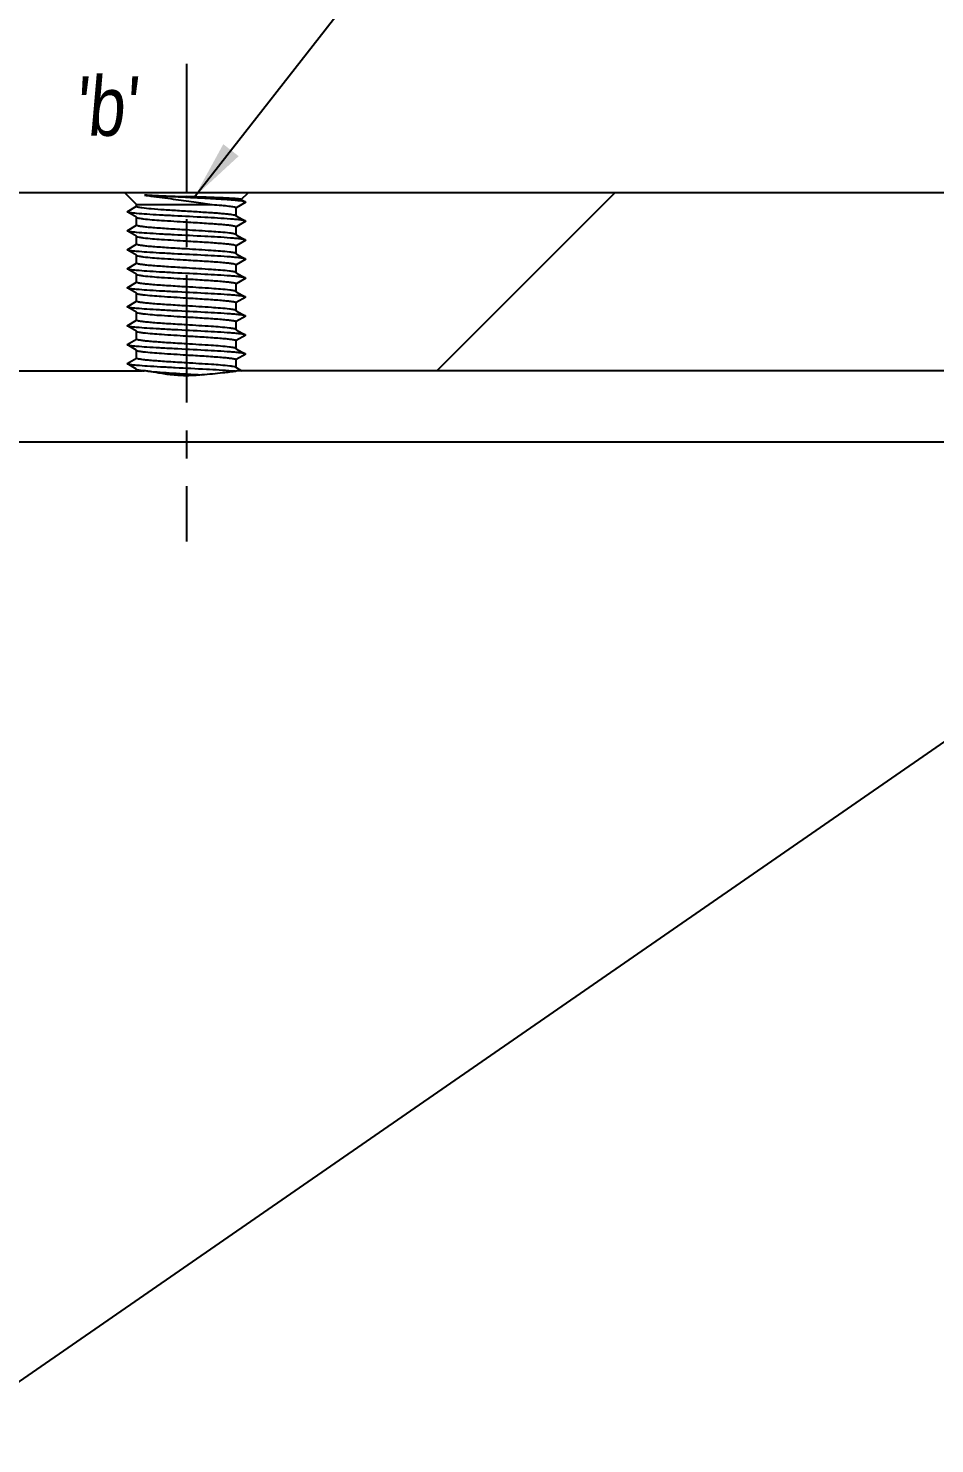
# Model space of a CAD drawing. Extents: x -425 to 6552, y -3049 to 3105.
# Drawn here: x -69.9 to -31.7, y -2907.7 to -2848 of the extents above; entities that cross this region are included whole.
import ezdxf
from ezdxf.enums import TextEntityAlignment as Align

# ---------------------------------------------------------------- set-up
doc = ezdxf.new("R2010")
doc.units = 0
doc.linetypes.add('CENTER', pattern=[17.8, 10.75, -2.35, 2.35, -2.35])
doc.layers.get('0').update_dxf_attribs({"linetype": 'CONTINUOUS'})
for name, color, linetype in [('3', 112, 'CENTER'), ('CV', 6, 'CONTINUOUS'), ('DIM', 1, 'CONTINUOUS')]:
    doc.layers.add(name, color=color, linetype=linetype)
doc.styles.add('OMI-1', font='arial.ttf', dxfattribs={"oblique": 1})
doc.dimstyles.new('1', dxfattribs={"dimtxt": 4, "dimasz": 2.5, "dimexe": 0.8, "dimexo": 0.3, "dimgap": 0.5, "dimtad": 1, "dimtoh": 1, "dimdec": 1, "dimzin": 0, "dimtxsty": 'OMI-1', "dimcen": 0, "dimclrd": 256, "dimclre": 256, "dimclrt": 256, "dimazin": 3, "dimtfac": 0.8, "dimtdec": 1, "dimtix": 1, "dimtmove": 0, "dimatfit": 3, "dimtolj": 1, "dimtzin": 0})

msp = doc.modelspace()

# ---------------------------------------------------------------- hatches: boundary and pattern name
at = {"linetype": 'CONTINUOUS'}
h = msp.add_hatch(dxfattribs=at)
h.set_pattern_fill('ANSI31', color=2, scale=0.4, style=0, pattern_type=2)
h.set_pattern_definition([(45, (-194.883, -2977.63), (-13.5115, 13.5115), [])])
edge = h.paths.add_edge_path()
edge.add_line((-185.238, -2960.372), (-185.238, -2957.056))
edge.add_line((-185.238, -2957.057), (-147.587, -2957.057))
edge.add_line((-147.587, -2957.056), (-147.587, -2956.598))
edge.add_line((-147.587, -2952.62), (-147.587, -2956.598))
edge.add_line((-147.587, -2952.62), (-147.587, -2952.162))
edge.add_line((-147.587, -2952.162), (-185.238, -2952.162))
edge.add_line((-185.238, -2952.162), (-185.238, -2948.756))
edge.add_line((-185.238, -2948.757), (-147.587, -2948.757))
edge.add_line((-147.587, -2948.756), (-147.587, -2948.298))
edge.add_line((-147.587, -2944.32), (-147.587, -2948.298))
edge.add_line((-147.587, -2944.32), (-147.587, -2943.862))
edge.add_line((-147.587, -2943.862), (-185.238, -2943.862))
edge.add_line((-185.238, -2943.862), (-185.238, -2940.456))
edge.add_line((-185.238, -2940.457), (-147.587, -2940.457))
edge.add_line((-147.587, -2940.456), (-147.587, -2939.998))
edge.add_line((-147.587, -2936.02), (-147.587, -2939.998))
edge.add_line((-147.587, -2936.02), (-147.587, -2935.562))
edge.add_line((-147.587, -2935.562), (-185.238, -2935.562))
edge.add_line((-185.238, -2935.562), (-185.238, -2932.156))
edge.add_line((-185.238, -2932.157), (-147.587, -2932.157))
edge.add_line((-147.587, -2932.156), (-147.587, -2931.698))
edge.add_line((-147.587, -2927.72), (-147.587, -2931.698))
edge.add_line((-147.587, -2927.72), (-147.587, -2927.262))
edge.add_line((-147.587, -2927.262), (-185.238, -2927.262))
edge.add_line((-185.238, -2927.262), (-185.238, -2923.856))
edge.add_line((-185.238, -2923.857), (-147.587, -2923.857))
edge.add_line((-147.587, -2923.856), (-147.587, -2923.398))
edge.add_line((-147.587, -2919.42), (-147.587, -2923.398))
edge.add_line((-147.587, -2919.42), (-147.587, -2918.962))
edge.add_line((-147.587, -2918.962), (-185.238, -2918.962))
edge.add_line((-185.238, -2918.962), (-185.238, -2915.556))
edge.add_line((-185.238, -2915.557), (-147.587, -2915.557))
edge.add_line((-147.587, -2915.556), (-147.587, -2915.098))
edge.add_line((-147.587, -2911.12), (-147.587, -2915.098))
edge.add_line((-147.587, -2911.12), (-147.587, -2910.662))
edge.add_line((-147.587, -2910.662), (-185.238, -2910.662))
edge.add_line((-185.238, -2910.662), (-185.238, -2907.256))
edge.add_line((-185.238, -2907.257), (-147.587, -2907.257))
edge.add_line((-147.587, -2907.256), (-147.587, -2906.798))
edge.add_line((-147.587, -2902.82), (-147.587, -2906.798))
edge.add_line((-147.587, -2902.82), (-147.587, -2902.362))
edge.add_line((-147.587, -2902.362), (-185.238, -2902.362))
edge.add_line((-185.238, -2902.362), (-185.238, -2898.956))
edge.add_line((-185.238, -2898.957), (-147.587, -2898.957))
edge.add_line((-147.587, -2898.956), (-147.587, -2898.498))
edge.add_line((-147.587, -2894.52), (-147.587, -2898.498))
edge.add_line((-147.587, -2894.52), (-147.587, -2894.062))
edge.add_line((-147.587, -2894.062), (-185.238, -2894.062))
edge.add_line((-185.238, -2894.062), (-185.238, -2890.656))
edge.add_line((-185.238, -2890.657), (-147.587, -2890.657))
edge.add_line((-147.587, -2890.656), (-147.587, -2890.198))
edge.add_line((-147.587, -2886.22), (-147.587, -2890.198))
edge.add_line((-147.587, -2886.22), (-147.587, -2885.762))
edge.add_line((-147.587, -2885.762), (-185.238, -2885.762))
edge.add_line((-185.238, -2885.762), (-185.238, -2882.356))
edge.add_line((-185.238, -2882.357), (-147.587, -2882.357))
edge.add_line((-147.587, -2882.356), (-147.587, -2881.898))
edge.add_line((-147.587, -2877.92), (-147.587, -2881.898))
edge.add_line((-147.587, -2877.92), (-147.587, -2877.462))
edge.add_line((-147.587, -2877.462), (-185.238, -2877.462))
edge.add_line((-185.238, -2877.462), (-185.238, -2874.056))
edge.add_line((-185.238, -2874.057), (-147.587, -2874.057))
edge.add_line((-147.587, -2874.056), (-147.587, -2873.598))
edge.add_line((-147.587, -2869.62), (-147.587, -2873.598))
edge.add_line((-147.587, -2869.62), (-147.587, -2869.162))
edge.add_line((-147.587, -2869.162), (-185.238, -2869.162))
edge.add_line((-185.238, -2869.162), (-185.238, -2865.756))
edge.add_line((-185.238, -2865.757), (-172.378, -2865.757))
edge.add_spline(control_points=[(-171.888, -2866.292), (-171.94, -2866.235), (-172.046, -2866.118), (-172.21, -2865.94), (-172.322, -2865.819), (-172.38, -2865.758)], knot_values=[0, 0, 0, 0, 0.333333, 0.666667, 1, 1, 1, 1], degree=3, periodic=0)
edge.add_line((-171.888, -2866.959), (-171.888, -2866.292))
edge.add_line((-171.888, -2866.959), (-168.588, -2866.959))
edge.add_line((-168.588, -2866.959), (-168.588, -2866.293))
edge.add_spline(control_points=[(-168.096, -2865.758), (-168.153, -2865.819), (-168.266, -2865.94), (-168.43, -2866.118), (-168.536, -2866.235), (-168.588, -2866.293)], knot_values=[0, 0, 0, 0, 0.333333, 0.666667, 1, 1, 1, 1], degree=3, periodic=0)
edge.add_line((-168.097, -2865.757), (-147.587, -2865.757))
edge.add_line((-147.587, -2865.756), (-147.587, -2865.298))
edge.add_line((-147.587, -2861.959), (-147.587, -2865.298))
edge.add_line((-147.587, -2861.959), (-147.587, -2861.501))
edge.add_line((-147.587, -2861.501), (-168.097, -2861.501))
edge.add_spline(control_points=[(-168.506, -2861.064), (-168.46, -2861.111), (-168.369, -2861.207), (-168.232, -2861.352), (-168.142, -2861.451), (-168.097, -2861.501)], knot_values=[0, 0, 0, 0, 0.333333, 0.666667, 1, 1, 1, 1], degree=3, periodic=0)
edge.add_line((-168.238, -2860.909), (-168.506, -2861.064))
edge.add_line((-168.588, -2860.707), (-168.238, -2860.909))
edge.add_line((-168.588, -2860.707), (-168.588, -2860.411))
edge.add_line((-168.238, -2860.209), (-168.588, -2860.411))
edge.add_line((-168.588, -2860.007), (-168.238, -2860.209))
edge.add_line((-168.588, -2860.007), (-168.588, -2859.711))
edge.add_line((-168.238, -2859.509), (-168.588, -2859.711))
edge.add_line((-168.588, -2859.307), (-168.238, -2859.509))
edge.add_line((-168.588, -2859.307), (-168.588, -2859.011))
edge.add_line((-168.238, -2858.809), (-168.588, -2859.011))
edge.add_line((-168.588, -2858.607), (-168.238, -2858.809))
edge.add_line((-168.588, -2858.607), (-168.588, -2858.311))
edge.add_line((-168.238, -2858.109), (-168.588, -2858.311))
edge.add_line((-168.588, -2857.907), (-168.238, -2858.109))
edge.add_line((-168.588, -2857.907), (-168.588, -2857.611))
edge.add_line((-168.238, -2857.409), (-168.588, -2857.611))
edge.add_line((-168.588, -2857.207), (-168.238, -2857.409))
edge.add_line((-168.588, -2857.207), (-168.588, -2856.911))
edge.add_line((-168.238, -2856.709), (-168.588, -2856.911))
edge.add_line((-168.588, -2856.507), (-168.238, -2856.709))
edge.add_line((-168.588, -2856.507), (-168.588, -2856.211))
edge.add_line((-168.238, -2856.009), (-168.588, -2856.211))
edge.add_line((-168.588, -2855.807), (-168.238, -2856.009))
edge.add_line((-168.588, -2855.807), (-168.588, -2855.511))
edge.add_line((-168.238, -2855.309), (-168.588, -2855.511))
edge.add_line((-168.364, -2855.236), (-168.238, -2855.309))
edge.add_line((-168.364, -2855.236), (-168.088, -2854.959))
edge.add_line((-168.088, -2854.959), (-147.587, -2854.959))
edge.add_line((-147.587, -2854.959), (-128.838, -2854.959))
edge.add_line((-128.338, -2855.459), (-128.838, -2854.959))
edge.add_line((-128.338, -2855.528), (-128.338, -2855.459))
edge.add_line((-128.738, -2855.759), (-128.338, -2855.528))
edge.add_line((-128.338, -2855.99), (-128.738, -2855.759))
edge.add_line((-128.338, -2856.328), (-128.338, -2855.99))
edge.add_line((-128.738, -2856.559), (-128.338, -2856.328))
edge.add_line((-128.338, -2856.79), (-128.738, -2856.559))
edge.add_line((-128.338, -2857.128), (-128.338, -2856.79))
edge.add_line((-128.738, -2857.359), (-128.338, -2857.128))
edge.add_line((-128.338, -2857.59), (-128.738, -2857.359))
edge.add_line((-128.338, -2857.928), (-128.338, -2857.59))
edge.add_line((-128.738, -2858.159), (-128.338, -2857.928))
edge.add_line((-128.338, -2858.39), (-128.738, -2858.159))
edge.add_line((-128.338, -2858.728), (-128.338, -2858.39))
edge.add_line((-128.738, -2858.959), (-128.338, -2858.728))
edge.add_line((-128.338, -2859.19), (-128.738, -2858.959))
edge.add_line((-128.338, -2859.528), (-128.338, -2859.19))
edge.add_line((-128.738, -2859.759), (-128.338, -2859.528))
edge.add_line((-128.338, -2859.99), (-128.738, -2859.759))
edge.add_line((-128.338, -2860.328), (-128.338, -2859.99))
edge.add_line((-128.738, -2860.559), (-128.338, -2860.328))
edge.add_line((-128.338, -2860.79), (-128.738, -2860.559))
edge.add_line((-128.338, -2861.128), (-128.338, -2860.79))
edge.add_line((-128.738, -2861.359), (-128.338, -2861.128))
edge.add_line((-128.338, -2861.59), (-128.738, -2861.359))
edge.add_line((-128.338, -2861.928), (-128.338, -2861.59))
edge.add_line((-128.738, -2862.159), (-128.338, -2861.928))
edge.add_line((-128.511, -2862.289), (-128.738, -2862.159))
edge.add_line((-128.832, -2862.63), (-128.511, -2862.289))
edge.add_line((-128.832, -2862.63), (-147.587, -2862.63))
edge.add_line((-147.587, -2862.63), (-147.587, -2865.459))
edge.add_line((-147.587, -2952.959), (-147.587, -2865.459))
edge.add_line((-147.587, -2952.959), (-147.587, -2955.787))
edge.add_line((-105.746, -2955.787), (-147.587, -2955.787))
edge.add_line((-105.746, -2955.787), (-105.746, -2955.959))
edge.add_line((-105.746, -2955.959), (-105.746, -2952.959))
edge.add_line((-105.746, -2865.459), (-105.746, -2952.959))
edge.add_line((-105.746, -2865.459), (-105.746, -2862.459))
edge.add_line((-105.746, -2862.459), (-105.746, -2862.63))
edge.add_line((-105.746, -2862.63), (-123.642, -2862.63))
edge.add_spline(control_points=[(-124.138, -2862.104), (-124.056, -2862.191), (-123.892, -2862.365), (-123.726, -2862.542), (-123.642, -2862.63)], knot_values=[0, 0, 0, 0, 0.5, 1, 1, 1, 1], degree=3, periodic=0)
edge.add_line((-124.138, -2862.104), (-124.138, -2861.99))
edge.add_line((-123.738, -2861.759), (-124.138, -2861.99))
edge.add_line((-124.138, -2861.528), (-123.738, -2861.759))
edge.add_line((-124.138, -2861.528), (-124.138, -2861.19))
edge.add_line((-123.738, -2860.959), (-124.138, -2861.19))
edge.add_line((-124.138, -2860.728), (-123.738, -2860.959))
edge.add_line((-124.138, -2860.728), (-124.138, -2860.39))
edge.add_line((-123.738, -2860.159), (-124.138, -2860.39))
edge.add_line((-124.138, -2859.928), (-123.738, -2860.159))
edge.add_line((-124.138, -2859.928), (-124.138, -2859.59))
edge.add_line((-123.738, -2859.359), (-124.138, -2859.59))
edge.add_line((-124.138, -2859.128), (-123.738, -2859.359))
edge.add_line((-124.138, -2859.128), (-124.138, -2858.79))
edge.add_line((-123.738, -2858.559), (-124.138, -2858.79))
edge.add_line((-124.138, -2858.328), (-123.738, -2858.559))
edge.add_line((-124.138, -2858.328), (-124.138, -2857.99))
edge.add_line((-123.738, -2857.759), (-124.138, -2857.99))
edge.add_line((-124.138, -2857.528), (-123.738, -2857.759))
edge.add_line((-124.138, -2857.528), (-124.138, -2857.19))
edge.add_line((-123.738, -2856.959), (-124.138, -2857.19))
edge.add_line((-124.138, -2856.728), (-123.738, -2856.959))
edge.add_line((-124.138, -2856.728), (-124.138, -2856.39))
edge.add_line((-123.738, -2856.159), (-124.138, -2856.39))
edge.add_line((-124.138, -2855.928), (-123.738, -2856.159))
edge.add_line((-124.138, -2855.928), (-124.138, -2855.59))
edge.add_line((-123.738, -2855.359), (-124.138, -2855.59))
edge.add_line((-123.928, -2855.249), (-123.738, -2855.359))
edge.add_line((-123.928, -2855.249), (-123.638, -2854.959))
edge.add_line((-123.638, -2854.959), (-105.746, -2854.959))
edge.add_line((-105.746, -2854.959), (-65.838, -2854.959))
edge.add_line((-65.338, -2855.459), (-65.838, -2854.959))
edge.add_line((-65.338, -2855.528), (-65.338, -2855.459))
edge.add_line((-65.738, -2855.759), (-65.338, -2855.528))
edge.add_line((-65.338, -2855.99), (-65.738, -2855.759))
edge.add_line((-65.338, -2856.328), (-65.338, -2855.99))
edge.add_line((-65.738, -2856.559), (-65.338, -2856.328))
edge.add_line((-65.338, -2856.79), (-65.738, -2856.559))
edge.add_line((-65.338, -2857.128), (-65.338, -2856.79))
edge.add_line((-65.738, -2857.359), (-65.338, -2857.128))
edge.add_line((-65.338, -2857.59), (-65.738, -2857.359))
edge.add_line((-65.338, -2857.928), (-65.338, -2857.59))
edge.add_line((-65.738, -2858.159), (-65.338, -2857.928))
edge.add_line((-65.338, -2858.39), (-65.738, -2858.159))
edge.add_line((-65.338, -2858.728), (-65.338, -2858.39))
edge.add_line((-65.738, -2858.959), (-65.338, -2858.728))
edge.add_line((-65.338, -2859.19), (-65.738, -2858.959))
edge.add_line((-65.338, -2859.528), (-65.338, -2859.19))
edge.add_line((-65.738, -2859.759), (-65.338, -2859.528))
edge.add_line((-65.338, -2859.99), (-65.738, -2859.759))
edge.add_line((-65.338, -2860.328), (-65.338, -2859.99))
edge.add_line((-65.738, -2860.559), (-65.338, -2860.328))
edge.add_line((-65.338, -2860.79), (-65.738, -2860.559))
edge.add_line((-65.338, -2861.128), (-65.338, -2860.79))
edge.add_line((-65.738, -2861.359), (-65.338, -2861.128))
edge.add_line((-65.338, -2861.59), (-65.738, -2861.359))
edge.add_line((-65.338, -2861.928), (-65.338, -2861.59))
edge.add_line((-65.738, -2862.159), (-65.338, -2861.928))
edge.add_line((-65.338, -2862.39), (-65.738, -2862.159))
edge.add_line((-65.338, -2862.459), (-65.338, -2862.39))
edge.add_line((-105.746, -2862.459), (-65.338, -2862.459))
edge.add_line((-105.746, -2865.459), (-105.746, -2862.459))
edge.add_line((-105.746, -2865.459), (-105.746, -2952.959))
edge.add_line((-105.746, -2955.959), (-105.746, -2952.959))
edge.add_line((-105.746, -2955.959), (-21.325, -2955.959))
edge.add_line((-21.325, -2952.959), (-21.325, -2955.959))
edge.add_line((-21.325, -2952.959), (-21.325, -2865.459))
edge.add_line((-21.325, -2862.459), (-21.325, -2865.459))
edge.add_line((-60.911, -2862.459), (-21.325, -2862.459))
edge.add_line((-61.138, -2862.328), (-60.911, -2862.459))
edge.add_line((-61.138, -2862.328), (-61.138, -2861.99))
edge.add_line((-60.738, -2861.759), (-61.138, -2861.99))
edge.add_line((-61.138, -2861.528), (-60.738, -2861.759))
edge.add_line((-61.138, -2861.528), (-61.138, -2861.19))
edge.add_line((-60.738, -2860.959), (-61.138, -2861.19))
edge.add_line((-61.138, -2860.728), (-60.738, -2860.959))
edge.add_line((-61.138, -2860.728), (-61.138, -2860.39))
edge.add_line((-60.738, -2860.159), (-61.138, -2860.39))
edge.add_line((-61.138, -2859.928), (-60.738, -2860.159))
edge.add_line((-61.138, -2859.928), (-61.138, -2859.59))
edge.add_line((-60.738, -2859.359), (-61.138, -2859.59))
edge.add_line((-61.138, -2859.128), (-60.738, -2859.359))
edge.add_line((-61.138, -2859.128), (-61.138, -2858.79))
edge.add_line((-60.738, -2858.559), (-61.138, -2858.79))
edge.add_line((-61.138, -2858.328), (-60.738, -2858.559))
edge.add_line((-61.138, -2858.328), (-61.138, -2857.99))
edge.add_line((-60.738, -2857.759), (-61.138, -2857.99))
edge.add_line((-61.138, -2857.528), (-60.738, -2857.759))
edge.add_line((-61.138, -2857.528), (-61.138, -2857.19))
edge.add_line((-60.738, -2856.959), (-61.138, -2857.19))
edge.add_line((-61.138, -2856.728), (-60.738, -2856.959))
edge.add_line((-61.138, -2856.728), (-61.138, -2856.39))
edge.add_line((-60.738, -2856.159), (-61.138, -2856.39))
edge.add_line((-61.138, -2855.928), (-60.738, -2856.159))
edge.add_line((-61.138, -2855.928), (-61.138, -2855.59))
edge.add_line((-60.738, -2855.359), (-61.138, -2855.59))
edge.add_line((-60.928, -2855.249), (-60.738, -2855.359))
edge.add_line((-60.928, -2855.249), (-60.638, -2854.959))
edge.add_line((-60.638, -2854.959), (-21.325, -2854.959))
edge.add_line((34.762, -2854.959), (-21.325, -2854.959))
edge.add_line((34.762, -2862.859), (34.762, -2854.959))
edge.add_line((-21.325, -2862.859), (34.762, -2862.859))
edge.add_line((-21.325, -2865.411), (-21.325, -2862.859))
edge.add_line((-21.325, -2865.411), (-21.325, -2866.209))
edge.add_line((-21.325, -2867.209), (-21.325, -2866.209))
edge.add_line((-21.325, -2867.209), (-21.325, -2951.709))
edge.add_line((-21.325, -2952.709), (-21.325, -2951.709))
edge.add_line((-21.325, -2952.709), (-21.325, -2953.507))
edge.add_line((-21.325, -2956.059), (-21.325, -2953.507))
edge.add_line((-21.325, -2956.059), (24.731, -2956.059))
edge.add_line((24.962, -2956.459), (24.731, -2956.059))
edge.add_line((25.193, -2956.059), (24.962, -2956.459))
edge.add_line((25.193, -2956.059), (25.431, -2956.059))
edge.add_line((25.662, -2956.459), (25.431, -2956.059))
edge.add_line((25.893, -2956.059), (25.662, -2956.459))
edge.add_line((25.893, -2956.059), (26.131, -2956.059))
edge.add_line((26.362, -2956.459), (26.131, -2956.059))
edge.add_line((26.593, -2956.059), (26.362, -2956.459))
edge.add_line((26.593, -2956.059), (26.831, -2956.059))
edge.add_line((27.062, -2956.459), (26.831, -2956.059))
edge.add_line((27.293, -2956.059), (27.062, -2956.459))
edge.add_line((27.293, -2956.059), (27.531, -2956.059))
edge.add_line((27.762, -2956.459), (27.531, -2956.059))
edge.add_line((27.993, -2956.059), (27.762, -2956.459))
edge.add_line((27.993, -2956.059), (28.231, -2956.059))
edge.add_line((28.462, -2956.459), (28.231, -2956.059))
edge.add_line((28.693, -2956.059), (28.462, -2956.459))
edge.add_line((28.693, -2956.059), (28.931, -2956.059))
edge.add_line((29.162, -2956.459), (28.931, -2956.059))
edge.add_line((29.393, -2956.059), (29.162, -2956.459))
edge.add_line((29.393, -2956.059), (29.631, -2956.059))
edge.add_line((29.862, -2956.459), (29.631, -2956.059))
edge.add_line((30.093, -2956.059), (29.862, -2956.459))
edge.add_line((30.093, -2956.059), (30.331, -2956.059))
edge.add_line((30.562, -2956.459), (30.331, -2956.059))
edge.add_line((30.793, -2956.059), (30.562, -2956.459))
edge.add_line((30.793, -2956.059), (31.031, -2956.059))
edge.add_line((31.262, -2956.459), (31.031, -2956.059))
edge.add_line((31.493, -2956.059), (31.262, -2956.459))
edge.add_line((31.493, -2956.059), (31.731, -2956.059))
edge.add_line((31.962, -2956.459), (31.731, -2956.059))
edge.add_line((32.193, -2956.059), (31.962, -2956.459))
edge.add_line((32.193, -2956.059), (32.431, -2956.059))
edge.add_line((32.662, -2956.459), (32.431, -2956.059))
edge.add_line((32.893, -2956.059), (32.662, -2956.459))
edge.add_line((32.893, -2956.059), (33.131, -2956.059))
edge.add_line((33.362, -2956.459), (33.131, -2956.059))
edge.add_line((33.593, -2956.059), (33.362, -2956.459))
edge.add_line((33.593, -2956.059), (33.831, -2956.059))
edge.add_line((34.062, -2956.459), (33.831, -2956.059))
edge.add_line((34.282, -2956.079), (34.062, -2956.459))
edge.add_line((34.282, -2956.079), (34.762, -2956.559))
edge.add_line((34.762, -2962.159), (34.762, -2956.559))
edge.add_line((34.762, -2962.159), (-21.325, -2962.159))
edge.add_line((-21.325, -2962.159), (-21.325, -2961.659))
edge.add_line((-21.325, -2961.659), (-21.325, -2959.959))
edge.add_line((-21.325, -2959.459), (-21.325, -2959.959))
edge.add_line((-105.746, -2959.459), (-21.325, -2959.459))
edge.add_line((-147.587, -2959.459), (-105.746, -2959.459))
edge.add_line((-147.587, -2959.459), (-147.587, -2959.959))
edge.add_line((-147.587, -2961.659), (-147.587, -2959.959))
edge.add_line((-147.587, -2962.159), (-147.587, -2961.659))
edge.add_line((-147.587, -2964.259), (-147.587, -2962.159))
edge.add_line((-147.587, -2964.759), (-147.587, -2964.259))
edge.add_line((-147.587, -2964.959), (-147.587, -2964.759))
edge.add_line((-147.587, -2965.459), (-147.587, -2964.959))
edge.add_line((-147.587, -2964.959), (-147.587, -2965.459))
edge.add_line((-147.587, -2960.532), (-147.587, -2964.959))
edge.add_line((-147.587, -2960.532), (-147.587, -2960.032))
edge.add_line((-147.587, -2960.041), (-147.587, -2960.372))
edge.add_line((-185.238, -2960.372), (-147.587, -2960.372))

# ---------------------------------------------------------------- linework, layer by layer
at = {"color": 7, "linetype": 'CONTINUOUS'}
for p, q in [((34.762, -2854.959), (-185.238, -2854.959)), ((-65.338, -2855.459), (-65.838, -2854.959)), ((-60.928, -2855.249), (-60.638, -2854.959)), ((-65.738, -2855.759), (-65.338, -2855.528)), ((-65.338, -2855.528), (-65.338, -2855.459)), ((-65.338, -2855.459), (-62.154, -2855.459)), ((-60.738, -2855.359), (-61.138, -2855.59)), ((-60.928, -2855.249), (-60.931, -2855.241)), ((-60.928, -2855.249), (-60.738, -2855.359)), ((-65.338, -2855.99), (-65.738, -2855.759)), ((-65.338, -2856.328), (-65.338, -2855.99)), ((-65.338, -2855.99), (-65.326, -2856.003)), ((-61.149, -2855.915), (-61.138, -2855.928)), ((-61.138, -2855.928), (-61.138, -2855.59)), ((-61.138, -2855.928), (-60.738, -2856.159)), ((-60.738, -2856.159), (-61.138, -2856.39)), ((-65.738, -2856.559), (-65.338, -2856.328)), ((-65.338, -2856.79), (-65.738, -2856.559)), ((-61.138, -2856.728), (-61.149, -2856.715)), ((-61.138, -2856.728), (-61.138, -2856.39)), ((-61.138, -2856.728), (-60.738, -2856.959)), ((-65.738, -2857.359), (-65.338, -2857.128)), ((-65.338, -2857.59), (-65.738, -2857.359)), ((-65.338, -2857.128), (-65.338, -2856.79)), ((-65.338, -2856.79), (-65.326, -2856.803)), ((-60.738, -2856.959), (-61.138, -2857.19)), ((-61.138, -2857.528), (-61.138, -2857.19)), ((-65.738, -2858.159), (-65.338, -2857.928)), ((-65.338, -2857.928), (-65.338, -2857.59)), ((-65.338, -2857.59), (-65.326, -2857.603)), ((-61.138, -2857.528), (-61.149, -2857.515)), ((-61.138, -2857.528), (-60.738, -2857.759)), ((-60.738, -2857.759), (-61.138, -2857.99)), ((-65.338, -2858.39), (-65.738, -2858.159)), ((-65.338, -2858.728), (-65.338, -2858.39)), ((-65.338, -2858.39), (-65.326, -2858.403)), ((-61.138, -2858.328), (-61.149, -2858.315)), ((-61.138, -2858.328), (-61.138, -2857.99)), ((-61.138, -2858.328), (-60.738, -2858.559)), ((-60.738, -2858.559), (-61.138, -2858.79)), ((-65.738, -2858.959), (-65.338, -2858.728)), ((-65.338, -2859.19), (-65.738, -2858.959)), ((-61.138, -2859.128), (-61.149, -2859.115)), ((-61.138, -2859.128), (-61.138, -2858.79)), ((-61.138, -2859.128), (-60.738, -2859.359)), ((-65.738, -2859.759), (-65.338, -2859.528)), ((-65.338, -2859.99), (-65.738, -2859.759)), ((-65.338, -2859.528), (-65.338, -2859.19)), ((-65.338, -2859.19), (-65.326, -2859.203)), ((-60.738, -2859.359), (-61.138, -2859.59)), ((-61.138, -2859.928), (-61.138, -2859.59)), ((-65.738, -2860.559), (-65.338, -2860.328)), ((-65.338, -2860.328), (-65.338, -2859.99)), ((-65.338, -2859.99), (-65.326, -2860.003)), ((-61.138, -2859.928), (-61.149, -2859.915)), ((-61.138, -2859.928), (-60.738, -2860.159)), ((-60.738, -2860.159), (-61.138, -2860.39)), ((-65.338, -2860.79), (-65.738, -2860.559)), ((-65.338, -2861.128), (-65.338, -2860.79)), ((-65.338, -2860.79), (-65.326, -2860.803)), ((-61.138, -2860.728), (-61.149, -2860.715)), ((-61.138, -2860.728), (-61.138, -2860.39)), ((-61.138, -2860.728), (-60.738, -2860.959)), ((-65.738, -2861.359), (-65.338, -2861.128)), ((-65.338, -2861.59), (-65.738, -2861.359)), ((-61.138, -2861.528), (-61.149, -2861.515)), ((-60.738, -2860.959), (-61.138, -2861.19)), ((-61.138, -2861.528), (-61.138, -2861.19)), ((-61.138, -2861.528), (-60.738, -2861.759)), ((-65.738, -2862.159), (-65.338, -2861.928)), ((-65.338, -2861.928), (-65.338, -2861.59)), ((-65.338, -2861.59), (-65.326, -2861.603)), ((-60.738, -2861.759), (-61.138, -2861.99)), ((-61.138, -2862.328), (-61.138, -2861.99)), ((-105.746, -2862.459), (-65.084, -2862.459)), ((-65.338, -2862.39), (-65.738, -2862.159)), ((-65.338, -2862.459), (-65.338, -2862.39)), ((-61.287, -2862.5), (-61.426, -2862.518)), ((-61.138, -2862.328), (-61.149, -2862.315)), ((-61.138, -2862.328), (-60.911, -2862.459)), ((-21.325, -2862.459), (-61.033, -2862.459)), ((-125.661, -2865.459), (-21.325, -2865.459))]:
    msp.add_line(p, q, dxfattribs=at)
for centre, radius, start, end in [((-64.582, -2858.505), 3.98, 262.32925, 262.73239), ((-64.429, -2857.296), 5.198, 262.74898, 263.50373), ((-62.308, -2875.061), 12.63, 84.77309, 85.49776), ((-59.19, -2878.882), 16.515, 96.84385, 97.29698), ((-61.05, -2862.726), 0.265, 109.77679, 114.10603)]:
    msp.add_arc(centre, radius, start, end, dxfattribs=at)
for points, knots in [([(-65.338, -2855.528), (-65.338, -2855.535), (-65.314, -2855.549), (-65.274, -2855.56), (-65.202, -2855.575), (-65.147, -2855.583), (-65.114, -2855.587)], [0, 0, 0, 0, 0.087442, 0.27869, 0.583194, 1, 1, 1, 1]), ([(-63.794, -2855.13), (-63.906, -2855.124), (-64.31, -2855.103), (-64.714, -2855.08), (-65.005, -2855.059)], [0, 0, 0, 0, 0.276605, 1, 1, 1, 1]), ([(-65.005, -2855.059), (-64.921, -2855.063), (-64.542, -2855.078), (-64.162, -2855.091), (-63.866, -2855.101)], [0, 0, 0, 0, 0.221257, 1, 1, 1, 1]), ([(-65.005, -2855.059), (-64.914, -2855.073), (-64.509, -2855.131), (-64.103, -2855.183), (-63.79, -2855.224)], [0, 0, 0, 0, 0.226231, 1, 1, 1, 1]), ([(-63.866, -2855.101), (-63.814, -2855.103), (-63.605, -2855.11), (-63.395, -2855.117), (-63.238, -2855.122)], [0, 0, 0, 0, 0.247351, 1, 1, 1, 1]), ([(-62.681, -2855.187), (-62.773, -2855.183), (-63.144, -2855.163), (-63.515, -2855.145), (-63.794, -2855.13)], [0, 0, 0, 0, 0.248467, 1, 1, 1, 1]), ([(-63.79, -2855.224), (-63.501, -2855.261), (-62.954, -2855.331), (-62.409, -2855.412), (-62.154, -2855.459)], [0, 0, 0, 0, 0.528377, 1, 1, 1, 1]), ([(-62.738, -2855.139), (-62.779, -2855.138), (-62.946, -2855.132), (-63.112, -2855.126), (-63.238, -2855.122)], [0, 0, 0, 0, 0.247418, 1, 1, 1, 1]), ([(-61.203, -2855.207), (-61.416, -2855.191), (-61.928, -2855.168), (-62.44, -2855.149), (-62.738, -2855.139)], [0, 0, 0, 0, 0.417717, 1, 1, 1, 1]), ([(-61.105, -2855.289), (-61.329, -2855.267), (-61.854, -2855.232), (-62.38, -2855.203), (-62.681, -2855.187)], [0, 0, 0, 0, 0.427652, 1, 1, 1, 1]), ([(-62.154, -2855.459), (-62.024, -2855.468), (-61.791, -2855.486), (-61.518, -2855.511), (-61.346, -2855.532), (-61.254, -2855.546), (-61.19, -2855.561), (-61.156, -2855.571), (-61.145, -2855.579)], [0, 0, 0, 0, 0.384199, 0.688751, 0.805738, 0.897159, 0.961956, 1, 1, 1, 1]), ([(-60.931, -2855.241), (-60.939, -2855.236), (-60.968, -2855.231), (-61.023, -2855.222), (-61.105, -2855.214), (-61.167, -2855.209), (-61.203, -2855.207)], [0, 0, 0, 0, 0.109135, 0.313137, 0.611352, 1, 1, 1, 1]), ([(-60.769, -2855.339), (-60.809, -2855.326), (-60.921, -2855.309), (-61.034, -2855.296), (-61.105, -2855.289)], [0, 0, 0, 0, 0.370029, 1, 1, 1, 1]), ([(-65.615, -2855.799), (-65.625, -2855.797), (-65.655, -2855.792), (-65.685, -2855.786), (-65.706, -2855.779)], [0, 0, 0, 0, 0.307129, 1, 1, 1, 1]), ([(-61.38, -2856.066), (-61.741, -2856.038), (-62.534, -2855.994), (-63.532, -2855.944), (-64.347, -2855.901), (-64.873, -2855.869), (-65.287, -2855.838), (-65.522, -2855.814), (-65.615, -2855.799)], [0, 0, 0, 0, 0.256179, 0.561056, 0.706204, 0.833163, 0.933335, 1, 1, 1, 1]), ([(-65.326, -2856.003), (-65.299, -2856.019), (-65.209, -2856.034), (-65.122, -2856.048), (-65.063, -2856.056)], [0, 0, 0, 0, 0.345855, 1, 1, 1, 1]), ([(-65.114, -2855.587), (-64.984, -2855.605), (-64.67, -2855.634), (-64.143, -2855.672), (-63.523, -2855.711), (-62.874, -2855.75), (-62.345, -2855.783), (-61.957, -2855.811), (-61.711, -2855.831), (-61.504, -2855.851), (-61.341, -2855.87), (-61.228, -2855.89), (-61.168, -2855.904), (-61.149, -2855.915)], [0, 0, 0, 0, 0.099429, 0.236862, 0.398352, 0.567433, 0.72685, 0.797757, 0.860352, 0.912999, 0.954414, 0.983581, 1, 1, 1, 1]), ([(-65.063, -2856.056), (-64.808, -2856.087), (-64.199, -2856.13), (-63.59, -2856.168), (-63.238, -2856.19)], [0, 0, 0, 0, 0.421869, 1, 1, 1, 1]), ([(-61.073, -2856.092), (-61.095, -2856.09), (-61.198, -2856.08), (-61.3, -2856.072), (-61.38, -2856.066)], [0, 0, 0, 0, 0.22274, 1, 1, 1, 1]), ([(-60.77, -2856.138), (-60.806, -2856.127), (-60.908, -2856.111), (-61.009, -2856.099), (-61.073, -2856.092)], [0, 0, 0, 0, 0.374904, 1, 1, 1, 1]), ([(-65.615, -2856.599), (-65.625, -2856.597), (-65.655, -2856.592), (-65.685, -2856.586), (-65.706, -2856.579)], [0, 0, 0, 0, 0.307129, 1, 1, 1, 1]), ([(-61.38, -2856.866), (-61.741, -2856.838), (-62.534, -2856.794), (-63.532, -2856.744), (-64.347, -2856.701), (-64.873, -2856.669), (-65.287, -2856.638), (-65.522, -2856.614), (-65.615, -2856.599)], [0, 0, 0, 0, 0.256179, 0.561056, 0.706204, 0.833163, 0.933335, 1, 1, 1, 1]), ([(-65.326, -2856.341), (-65.328, -2856.34), (-65.333, -2856.337), (-65.338, -2856.332), (-65.338, -2856.328)], [0, 0, 0, 0, 0.337206, 1, 1, 1, 1]), ([(-63.238, -2856.528), (-63.488, -2856.513), (-63.854, -2856.491), (-64.322, -2856.459), (-64.627, -2856.437), (-64.885, -2856.414), (-65.088, -2856.392), (-65.229, -2856.37), (-65.303, -2856.354), (-65.326, -2856.341)], [0, 0, 0, 0, 0.35907, 0.523572, 0.670594, 0.795379, 0.893706, 0.962521, 1, 1, 1, 1]), ([(-63.238, -2856.19), (-62.986, -2856.205), (-62.62, -2856.227), (-62.151, -2856.259), (-61.846, -2856.281), (-61.589, -2856.304), (-61.385, -2856.326), (-61.246, -2856.348), (-61.171, -2856.364), (-61.149, -2856.377)], [0, 0, 0, 0, 0.359557, 0.524251, 0.671368, 0.796125, 0.894312, 0.962871, 1, 1, 1, 1]), ([(-61.416, -2856.662), (-61.672, -2856.63), (-62.279, -2856.587), (-62.887, -2856.549), (-63.238, -2856.528)], [0, 0, 0, 0, 0.422593, 1, 1, 1, 1]), ([(-61.149, -2856.715), (-61.176, -2856.699), (-61.269, -2856.683), (-61.357, -2856.669), (-61.416, -2856.662)], [0, 0, 0, 0, 0.345272, 1, 1, 1, 1]), ([(-61.149, -2856.377), (-61.147, -2856.378), (-61.142, -2856.381), (-61.138, -2856.386), (-61.138, -2856.39)], [0, 0, 0, 0, 0.335118, 1, 1, 1, 1]), ([(-65.326, -2857.141), (-65.328, -2857.14), (-65.333, -2857.137), (-65.338, -2857.132), (-65.338, -2857.128)], [0, 0, 0, 0, 0.337581, 1, 1, 1, 1]), ([(-65.326, -2856.803), (-65.299, -2856.819), (-65.205, -2856.835), (-65.116, -2856.849), (-65.056, -2856.856)], [0, 0, 0, 0, 0.344969, 1, 1, 1, 1]), ([(-63.238, -2857.328), (-63.488, -2857.313), (-63.854, -2857.291), (-64.322, -2857.259), (-64.627, -2857.237), (-64.884, -2857.214), (-65.088, -2857.192), (-65.228, -2857.17), (-65.303, -2857.154), (-65.326, -2857.141)], [0, 0, 0, 0, 0.358988, 0.523462, 0.670469, 0.795255, 0.893603, 0.962458, 1, 1, 1, 1]), ([(-65.056, -2856.856), (-64.801, -2856.887), (-64.194, -2856.931), (-63.588, -2856.969), (-63.238, -2856.99)], [0, 0, 0, 0, 0.423045, 1, 1, 1, 1]), ([(-63.238, -2856.99), (-62.987, -2857.005), (-62.621, -2857.027), (-62.152, -2857.059), (-61.848, -2857.081), (-61.59, -2857.104), (-61.386, -2857.125), (-61.246, -2857.148), (-61.172, -2857.163), (-61.149, -2857.177)], [0, 0, 0, 0, 0.359254, 0.523837, 0.670902, 0.795679, 0.893951, 0.962664, 1, 1, 1, 1]), ([(-61.423, -2857.461), (-61.678, -2857.43), (-62.284, -2857.387), (-62.889, -2857.349), (-63.238, -2857.328)], [0, 0, 0, 0, 0.423715, 1, 1, 1, 1]), ([(-61.073, -2856.892), (-61.095, -2856.89), (-61.198, -2856.88), (-61.3, -2856.872), (-61.38, -2856.866)], [0, 0, 0, 0, 0.22274, 1, 1, 1, 1]), ([(-61.149, -2857.177), (-61.147, -2857.178), (-61.143, -2857.181), (-61.138, -2857.186), (-61.138, -2857.19)], [0, 0, 0, 0, 0.33635, 1, 1, 1, 1]), ([(-60.77, -2856.938), (-60.806, -2856.927), (-60.908, -2856.911), (-61.009, -2856.899), (-61.073, -2856.892)], [0, 0, 0, 0, 0.374904, 1, 1, 1, 1]), ([(-65.615, -2857.399), (-65.625, -2857.397), (-65.655, -2857.392), (-65.685, -2857.386), (-65.706, -2857.379)], [0, 0, 0, 0, 0.307129, 1, 1, 1, 1]), ([(-61.38, -2857.666), (-61.741, -2857.638), (-62.534, -2857.594), (-63.532, -2857.544), (-64.347, -2857.501), (-64.873, -2857.469), (-65.287, -2857.438), (-65.522, -2857.414), (-65.615, -2857.399)], [0, 0, 0, 0, 0.256179, 0.561056, 0.706204, 0.833163, 0.933335, 1, 1, 1, 1]), ([(-65.326, -2857.941), (-65.328, -2857.94), (-65.333, -2857.937), (-65.338, -2857.932), (-65.338, -2857.928)], [0, 0, 0, 0, 0.336509, 1, 1, 1, 1]), ([(-65.326, -2857.603), (-65.299, -2857.619), (-65.206, -2857.635), (-65.116, -2857.649), (-65.056, -2857.656)], [0, 0, 0, 0, 0.344992, 1, 1, 1, 1]), ([(-63.238, -2858.128), (-63.489, -2858.113), (-63.854, -2858.091), (-64.323, -2858.059), (-64.627, -2858.036), (-64.885, -2858.014), (-65.089, -2857.992), (-65.229, -2857.969), (-65.304, -2857.954), (-65.326, -2857.941)], [0, 0, 0, 0, 0.359218, 0.523787, 0.670844, 0.795619, 0.893902, 0.962637, 1, 1, 1, 1]), ([(-65.056, -2857.656), (-64.801, -2857.687), (-64.194, -2857.731), (-63.588, -2857.769), (-63.238, -2857.79)], [0, 0, 0, 0, 0.423029, 1, 1, 1, 1]), ([(-63.238, -2857.79), (-62.987, -2857.805), (-62.621, -2857.827), (-62.154, -2857.858), (-61.849, -2857.881), (-61.591, -2857.904), (-61.387, -2857.925), (-61.247, -2857.948), (-61.172, -2857.963), (-61.15, -2857.976)], [0, 0, 0, 0, 0.358891, 0.523338, 0.670335, 0.795128, 0.893502, 0.962405, 1, 1, 1, 1]), ([(-61.149, -2857.515), (-61.16, -2857.508), (-61.191, -2857.498), (-61.282, -2857.478), (-61.363, -2857.468), (-61.423, -2857.461)], [0, 0, 0, 0, 0.133358, 0.344952, 1, 1, 1, 1]), ([(-61.073, -2857.692), (-61.095, -2857.69), (-61.198, -2857.68), (-61.3, -2857.672), (-61.38, -2857.666)], [0, 0, 0, 0, 0.22274, 1, 1, 1, 1]), ([(-60.77, -2857.738), (-60.806, -2857.727), (-60.908, -2857.711), (-61.009, -2857.699), (-61.073, -2857.692)], [0, 0, 0, 0, 0.374904, 1, 1, 1, 1]), ([(-65.615, -2858.199), (-65.625, -2858.197), (-65.655, -2858.192), (-65.685, -2858.186), (-65.706, -2858.179)], [0, 0, 0, 0, 0.307129, 1, 1, 1, 1]), ([(-61.38, -2858.466), (-61.741, -2858.438), (-62.534, -2858.394), (-63.532, -2858.344), (-64.347, -2858.301), (-64.873, -2858.269), (-65.287, -2858.238), (-65.522, -2858.214), (-65.615, -2858.199)], [0, 0, 0, 0, 0.256179, 0.561056, 0.706204, 0.833163, 0.933335, 1, 1, 1, 1]), ([(-65.326, -2858.403), (-65.299, -2858.419), (-65.206, -2858.435), (-65.117, -2858.449), (-65.058, -2858.456)], [0, 0, 0, 0, 0.345159, 1, 1, 1, 1]), ([(-65.058, -2858.456), (-64.803, -2858.487), (-64.195, -2858.531), (-63.588, -2858.569), (-63.238, -2858.59)], [0, 0, 0, 0, 0.42278, 1, 1, 1, 1]), ([(-61.419, -2858.261), (-61.674, -2858.23), (-62.281, -2858.187), (-62.887, -2858.149), (-63.238, -2858.128)], [0, 0, 0, 0, 0.422987, 1, 1, 1, 1]), ([(-61.149, -2858.315), (-61.177, -2858.299), (-61.27, -2858.283), (-61.359, -2858.269), (-61.419, -2858.261)], [0, 0, 0, 0, 0.344977, 1, 1, 1, 1]), ([(-61.073, -2858.492), (-61.095, -2858.49), (-61.198, -2858.48), (-61.3, -2858.472), (-61.38, -2858.466)], [0, 0, 0, 0, 0.22274, 1, 1, 1, 1]), ([(-61.15, -2857.976), (-61.148, -2857.977), (-61.143, -2857.98), (-61.138, -2857.986), (-61.138, -2857.99)], [0, 0, 0, 0, 0.337885, 1, 1, 1, 1]), ([(-60.77, -2858.538), (-60.806, -2858.527), (-60.908, -2858.511), (-61.009, -2858.499), (-61.073, -2858.492)], [0, 0, 0, 0, 0.374904, 1, 1, 1, 1]), ([(-65.615, -2858.999), (-65.625, -2858.997), (-65.655, -2858.992), (-65.685, -2858.986), (-65.706, -2858.979)], [0, 0, 0, 0, 0.307129, 1, 1, 1, 1]), ([(-61.38, -2859.266), (-61.741, -2859.238), (-62.534, -2859.194), (-63.532, -2859.144), (-64.347, -2859.101), (-64.873, -2859.069), (-65.287, -2859.038), (-65.522, -2859.014), (-65.615, -2858.999)], [0, 0, 0, 0, 0.256179, 0.561056, 0.706204, 0.833163, 0.933335, 1, 1, 1, 1]), ([(-65.326, -2858.741), (-65.328, -2858.74), (-65.333, -2858.737), (-65.338, -2858.732), (-65.338, -2858.728)], [0, 0, 0, 0, 0.335312, 1, 1, 1, 1]), ([(-63.238, -2858.928), (-63.489, -2858.913), (-63.855, -2858.891), (-64.324, -2858.859), (-64.629, -2858.836), (-64.886, -2858.814), (-65.09, -2858.792), (-65.23, -2858.769), (-65.304, -2858.754), (-65.326, -2858.741)], [0, 0, 0, 0, 0.359515, 0.524192, 0.671299, 0.796056, 0.894255, 0.962838, 1, 1, 1, 1]), ([(-63.238, -2858.59), (-62.987, -2858.605), (-62.621, -2858.627), (-62.153, -2858.659), (-61.848, -2858.681), (-61.591, -2858.704), (-61.387, -2858.725), (-61.247, -2858.748), (-61.172, -2858.763), (-61.149, -2858.776)], [0, 0, 0, 0, 0.359088, 0.523595, 0.670621, 0.795406, 0.893728, 0.962534, 1, 1, 1, 1]), ([(-61.411, -2859.062), (-61.666, -2859.031), (-62.276, -2858.987), (-62.885, -2858.949), (-63.238, -2858.928)], [0, 0, 0, 0, 0.421724, 1, 1, 1, 1]), ([(-61.149, -2859.115), (-61.176, -2859.099), (-61.266, -2859.083), (-61.353, -2859.069), (-61.411, -2859.062)], [0, 0, 0, 0, 0.345935, 1, 1, 1, 1]), ([(-61.149, -2858.776), (-61.148, -2858.777), (-61.143, -2858.781), (-61.138, -2858.786), (-61.138, -2858.79)], [0, 0, 0, 0, 0.33713, 1, 1, 1, 1]), ([(-65.326, -2859.541), (-65.328, -2859.54), (-65.333, -2859.537), (-65.338, -2859.532), (-65.338, -2859.528)], [0, 0, 0, 0, 0.337238, 1, 1, 1, 1]), ([(-65.326, -2859.203), (-65.299, -2859.219), (-65.21, -2859.234), (-65.123, -2859.248), (-65.065, -2859.255)], [0, 0, 0, 0, 0.346081, 1, 1, 1, 1]), ([(-63.238, -2859.728), (-63.488, -2859.713), (-63.854, -2859.691), (-64.322, -2859.659), (-64.627, -2859.637), (-64.885, -2859.614), (-65.088, -2859.592), (-65.229, -2859.57), (-65.303, -2859.554), (-65.326, -2859.541)], [0, 0, 0, 0, 0.359064, 0.523564, 0.670585, 0.79537, 0.893698, 0.962516, 1, 1, 1, 1]), ([(-65.065, -2859.255), (-64.81, -2859.287), (-64.2, -2859.33), (-63.59, -2859.368), (-63.238, -2859.39)], [0, 0, 0, 0, 0.421575, 1, 1, 1, 1]), ([(-63.238, -2859.39), (-62.986, -2859.405), (-62.62, -2859.427), (-62.152, -2859.459), (-61.847, -2859.481), (-61.589, -2859.504), (-61.385, -2859.526), (-61.246, -2859.548), (-61.171, -2859.563), (-61.149, -2859.577)], [0, 0, 0, 0, 0.359484, 0.524152, 0.671257, 0.796019, 0.894226, 0.962822, 1, 1, 1, 1]), ([(-61.418, -2859.861), (-61.673, -2859.83), (-62.28, -2859.787), (-62.887, -2859.749), (-63.238, -2859.728)], [0, 0, 0, 0, 0.42289, 1, 1, 1, 1]), ([(-61.073, -2859.292), (-61.095, -2859.29), (-61.198, -2859.28), (-61.3, -2859.272), (-61.38, -2859.266)], [0, 0, 0, 0, 0.22274, 1, 1, 1, 1]), ([(-61.149, -2859.577), (-61.147, -2859.578), (-61.142, -2859.581), (-61.138, -2859.586), (-61.138, -2859.59)], [0, 0, 0, 0, 0.33541, 1, 1, 1, 1]), ([(-60.77, -2859.338), (-60.806, -2859.327), (-60.908, -2859.311), (-61.009, -2859.299), (-61.073, -2859.292)], [0, 0, 0, 0, 0.374904, 1, 1, 1, 1]), ([(-65.615, -2859.799), (-65.625, -2859.797), (-65.655, -2859.792), (-65.685, -2859.786), (-65.706, -2859.779)], [0, 0, 0, 0, 0.307129, 1, 1, 1, 1]), ([(-61.38, -2860.066), (-61.741, -2860.038), (-62.534, -2859.994), (-63.532, -2859.944), (-64.347, -2859.901), (-64.873, -2859.869), (-65.287, -2859.838), (-65.522, -2859.814), (-65.615, -2859.799)], [0, 0, 0, 0, 0.256179, 0.561056, 0.706204, 0.833163, 0.933335, 1, 1, 1, 1]), ([(-65.326, -2860.341), (-65.328, -2860.34), (-65.333, -2860.337), (-65.338, -2860.332), (-65.338, -2860.328)], [0, 0, 0, 0, 0.337815, 1, 1, 1, 1]), ([(-65.326, -2860.003), (-65.299, -2860.019), (-65.206, -2860.035), (-65.116, -2860.049), (-65.057, -2860.056)], [0, 0, 0, 0, 0.345011, 1, 1, 1, 1]), ([(-63.238, -2860.528), (-63.488, -2860.513), (-63.854, -2860.491), (-64.322, -2860.459), (-64.626, -2860.437), (-64.884, -2860.414), (-65.088, -2860.392), (-65.228, -2860.37), (-65.303, -2860.354), (-65.326, -2860.341)], [0, 0, 0, 0, 0.358935, 0.52339, 0.670387, 0.795174, 0.893535, 0.962419, 1, 1, 1, 1]), ([(-65.057, -2860.056), (-64.801, -2860.087), (-64.194, -2860.131), (-63.588, -2860.169), (-63.238, -2860.19)], [0, 0, 0, 0, 0.422994, 1, 1, 1, 1]), ([(-63.238, -2860.19), (-62.987, -2860.205), (-62.621, -2860.227), (-62.153, -2860.259), (-61.848, -2860.281), (-61.59, -2860.304), (-61.386, -2860.325), (-61.246, -2860.348), (-61.172, -2860.363), (-61.149, -2860.376)], [0, 0, 0, 0, 0.359166, 0.523716, 0.670765, 0.795546, 0.893843, 0.962602, 1, 1, 1, 1]), ([(-61.149, -2859.915), (-61.177, -2859.899), (-61.269, -2859.883), (-61.359, -2859.869), (-61.418, -2859.861)], [0, 0, 0, 0, 0.345048, 1, 1, 1, 1]), ([(-61.073, -2860.092), (-61.095, -2860.09), (-61.198, -2860.08), (-61.3, -2860.072), (-61.38, -2860.066)], [0, 0, 0, 0, 0.22274, 1, 1, 1, 1]), ([(-60.77, -2860.138), (-60.806, -2860.127), (-60.908, -2860.111), (-61.009, -2860.099), (-61.073, -2860.092)], [0, 0, 0, 0, 0.374904, 1, 1, 1, 1]), ([(-65.615, -2860.599), (-65.625, -2860.597), (-65.655, -2860.592), (-65.685, -2860.586), (-65.706, -2860.579)], [0, 0, 0, 0, 0.307129, 1, 1, 1, 1]), ([(-61.38, -2860.866), (-61.741, -2860.838), (-62.534, -2860.794), (-63.532, -2860.744), (-64.347, -2860.701), (-64.873, -2860.669), (-65.287, -2860.638), (-65.522, -2860.614), (-65.615, -2860.599)], [0, 0, 0, 0, 0.256179, 0.561056, 0.706204, 0.833163, 0.933335, 1, 1, 1, 1]), ([(-65.326, -2860.803), (-65.299, -2860.819), (-65.205, -2860.835), (-65.116, -2860.849), (-65.056, -2860.857)], [0, 0, 0, 0, 0.344917, 1, 1, 1, 1]), ([(-65.056, -2860.857), (-64.8, -2860.887), (-64.194, -2860.931), (-63.588, -2860.969), (-63.238, -2860.99)], [0, 0, 0, 0, 0.42313, 1, 1, 1, 1]), ([(-61.425, -2860.66), (-61.68, -2860.63), (-62.285, -2860.587), (-62.889, -2860.549), (-63.238, -2860.528)], [0, 0, 0, 0, 0.424048, 1, 1, 1, 1]), ([(-61.149, -2860.715), (-61.16, -2860.708), (-61.191, -2860.698), (-61.283, -2860.678), (-61.364, -2860.668), (-61.425, -2860.66)], [0, 0, 0, 0, 0.133192, 0.344744, 1, 1, 1, 1]), ([(-61.073, -2860.892), (-61.095, -2860.89), (-61.198, -2860.88), (-61.3, -2860.872), (-61.38, -2860.866)], [0, 0, 0, 0, 0.22274, 1, 1, 1, 1]), ([(-61.149, -2860.376), (-61.147, -2860.377), (-61.143, -2860.381), (-61.138, -2860.386), (-61.138, -2860.39)], [0, 0, 0, 0, 0.336719, 1, 1, 1, 1]), ([(-60.77, -2860.938), (-60.806, -2860.927), (-60.908, -2860.911), (-61.009, -2860.899), (-61.073, -2860.892)], [0, 0, 0, 0, 0.374904, 1, 1, 1, 1]), ([(-65.615, -2861.399), (-65.625, -2861.397), (-65.655, -2861.392), (-65.685, -2861.386), (-65.706, -2861.379)], [0, 0, 0, 0, 0.307129, 1, 1, 1, 1]), ([(-61.38, -2861.666), (-61.741, -2861.638), (-62.534, -2861.594), (-63.532, -2861.544), (-64.347, -2861.501), (-64.873, -2861.469), (-65.287, -2861.438), (-65.522, -2861.414), (-65.615, -2861.399)], [0, 0, 0, 0, 0.256179, 0.561056, 0.706204, 0.833163, 0.933335, 1, 1, 1, 1]), ([(-65.326, -2861.141), (-65.328, -2861.14), (-65.333, -2861.137), (-65.338, -2861.132), (-65.338, -2861.128)], [0, 0, 0, 0, 0.336171, 1, 1, 1, 1]), ([(-63.238, -2861.328), (-63.489, -2861.313), (-63.855, -2861.291), (-64.323, -2861.259), (-64.628, -2861.236), (-64.886, -2861.214), (-65.089, -2861.192), (-65.229, -2861.169), (-65.304, -2861.154), (-65.326, -2861.141)], [0, 0, 0, 0, 0.359301, 0.5239, 0.670971, 0.795743, 0.894002, 0.962694, 1, 1, 1, 1]), ([(-63.238, -2860.99), (-62.987, -2861.005), (-62.622, -2861.027), (-62.155, -2861.058), (-61.85, -2861.081), (-61.593, -2861.104), (-61.389, -2861.125), (-61.248, -2861.148), (-61.173, -2861.163), (-61.15, -2861.176)], [0, 0, 0, 0, 0.358537, 0.522855, 0.66979, 0.794597, 0.893064, 0.962143, 1, 1, 1, 1]), ([(-61.419, -2861.461), (-61.674, -2861.43), (-62.281, -2861.387), (-62.888, -2861.349), (-63.238, -2861.328)], [0, 0, 0, 0, 0.423057, 1, 1, 1, 1]), ([(-61.149, -2861.515), (-61.177, -2861.499), (-61.27, -2861.483), (-61.359, -2861.468), (-61.419, -2861.461)], [0, 0, 0, 0, 0.344922, 1, 1, 1, 1]), ([(-61.15, -2861.176), (-61.148, -2861.177), (-61.143, -2861.18), (-61.138, -2861.186), (-61.138, -2861.19)], [0, 0, 0, 0, 0.339433, 1, 1, 1, 1]), ([(-65.327, -2861.941), (-65.328, -2861.94), (-65.333, -2861.937), (-65.338, -2861.932), (-65.338, -2861.928)], [0, 0, 0, 0, 0.335067, 1, 1, 1, 1]), ([(-63.238, -2862.128), (-63.489, -2862.113), (-63.855, -2862.091), (-64.324, -2862.059), (-64.629, -2862.036), (-64.887, -2862.014), (-65.09, -2861.992), (-65.23, -2861.969), (-65.304, -2861.954), (-65.327, -2861.941)], [0, 0, 0, 0, 0.359578, 0.524277, 0.671394, 0.796146, 0.894328, 0.962879, 1, 1, 1, 1]), ([(-65.326, -2861.603), (-65.299, -2861.619), (-65.207, -2861.635), (-65.119, -2861.649), (-65.06, -2861.656)], [0, 0, 0, 0, 0.345402, 1, 1, 1, 1]), ([(-65.06, -2861.656), (-64.804, -2861.687), (-64.197, -2861.731), (-63.589, -2861.769), (-63.238, -2861.79)], [0, 0, 0, 0, 0.422462, 1, 1, 1, 1]), ([(-63.238, -2861.79), (-62.987, -2861.805), (-62.621, -2861.827), (-62.153, -2861.859), (-61.848, -2861.881), (-61.591, -2861.904), (-61.387, -2861.925), (-61.247, -2861.948), (-61.172, -2861.963), (-61.149, -2861.976)], [0, 0, 0, 0, 0.359083, 0.523589, 0.670613, 0.795399, 0.893723, 0.962531, 1, 1, 1, 1]), ([(-61.413, -2862.262), (-61.668, -2862.231), (-62.277, -2862.187), (-62.886, -2862.149), (-63.238, -2862.128)], [0, 0, 0, 0, 0.422, 1, 1, 1, 1]), ([(-61.073, -2861.692), (-61.095, -2861.69), (-61.198, -2861.68), (-61.3, -2861.672), (-61.38, -2861.666)], [0, 0, 0, 0, 0.22274, 1, 1, 1, 1]), ([(-61.149, -2861.976), (-61.148, -2861.977), (-61.143, -2861.981), (-61.138, -2861.986), (-61.138, -2861.99)], [0, 0, 0, 0, 0.337144, 1, 1, 1, 1]), ([(-60.77, -2861.738), (-60.806, -2861.727), (-60.908, -2861.711), (-61.009, -2861.699), (-61.073, -2861.692)], [0, 0, 0, 0, 0.374904, 1, 1, 1, 1]), ([(-65.611, -2862.199), (-65.621, -2862.198), (-65.653, -2862.192), (-65.685, -2862.186), (-65.706, -2862.179)], [0, 0, 0, 0, 0.308705, 1, 1, 1, 1]), ([(-61.317, -2862.47), (-61.676, -2862.442), (-62.472, -2862.397), (-63.478, -2862.347), (-64.308, -2862.303), (-64.847, -2862.271), (-65.273, -2862.239), (-65.515, -2862.215), (-65.611, -2862.199)], [0, 0, 0, 0, 0.250847, 0.555682, 0.702066, 0.83058, 0.932238, 1, 1, 1, 1]), ([(-65.338, -2862.39), (-65.338, -2862.394), (-65.333, -2862.399), (-65.328, -2862.402), (-65.326, -2862.403)], [0, 0, 0, 0, 0.663464, 1, 1, 1, 1]), ([(-65.326, -2862.403), (-65.304, -2862.416), (-65.231, -2862.431), (-65.16, -2862.443), (-65.113, -2862.449)], [0, 0, 0, 0, 0.352908, 1, 1, 1, 1]), ([(-64.861, -2862.477), (-64.876, -2862.475), (-64.928, -2862.469), (-64.98, -2862.464), (-65.017, -2862.461)], [0, 0, 0, 0, 0.277183, 1, 1, 1, 1]), ([(-62.591, -2862.63), (-62.796, -2862.653), (-63.211, -2862.68), (-63.816, -2862.647), (-64.365, -2862.563), (-64.706, -2862.498), (-64.861, -2862.477)], [0, 0, 0, 0, 0.271655, 0.544366, 0.794413, 1, 1, 1, 1]), ([(-64.861, -2862.477), (-64.518, -2862.51), (-63.76, -2862.559), (-63.003, -2862.603), (-62.591, -2862.63)], [0, 0, 0, 0, 0.454962, 1, 1, 1, 1]), ([(-61.426, -2862.518), (-61.517, -2862.53), (-61.904, -2862.579), (-62.292, -2862.616), (-62.591, -2862.63)], [0, 0, 0, 0, 0.234179, 1, 1, 1, 1]), ([(-61.316, -2862.275), (-61.323, -2862.274), (-61.355, -2862.269), (-61.388, -2862.265), (-61.413, -2862.262)], [0, 0, 0, 0, 0.231153, 1, 1, 1, 1]), ([(-61.183, -2862.301), (-61.191, -2862.299), (-61.235, -2862.288), (-61.28, -2862.281), (-61.316, -2862.275)], [0, 0, 0, 0, 0.191869, 1, 1, 1, 1]), ([(-61.149, -2862.315), (-61.151, -2862.313), (-61.162, -2862.308), (-61.174, -2862.304), (-61.183, -2862.301)], [0, 0, 0, 0, 0.197656, 1, 1, 1, 1])]:
    msp.add_open_spline(points, degree=3, knots=knots, dxfattribs=at)
for points in [[(-61.145, -2855.579), (-61.142, -2855.581), (-61.138, -2855.585), (-61.138, -2855.59)], [(-60.747, -2855.348), (-60.754, -2855.344), (-60.762, -2855.341), (-60.769, -2855.339)], [(-65.706, -2855.779), (-65.712, -2855.777), (-65.718, -2855.775), (-65.724, -2855.772)], [(-60.747, -2856.148), (-60.754, -2856.144), (-60.762, -2856.141), (-60.77, -2856.138)], [(-65.706, -2856.579), (-65.712, -2856.577), (-65.718, -2856.575), (-65.724, -2856.572)], [(-65.706, -2857.379), (-65.712, -2857.377), (-65.718, -2857.375), (-65.724, -2857.372)], [(-60.747, -2856.948), (-60.754, -2856.944), (-60.762, -2856.941), (-60.77, -2856.938)], [(-60.747, -2857.748), (-60.754, -2857.744), (-60.762, -2857.741), (-60.77, -2857.738)], [(-65.706, -2858.179), (-65.712, -2858.177), (-65.718, -2858.175), (-65.724, -2858.172)], [(-60.747, -2858.548), (-60.754, -2858.544), (-60.762, -2858.541), (-60.77, -2858.538)], [(-65.706, -2858.979), (-65.712, -2858.977), (-65.718, -2858.975), (-65.724, -2858.972)], [(-60.747, -2859.348), (-60.754, -2859.344), (-60.762, -2859.341), (-60.77, -2859.338)], [(-65.706, -2859.779), (-65.712, -2859.777), (-65.718, -2859.775), (-65.724, -2859.772)], [(-60.747, -2860.148), (-60.754, -2860.144), (-60.762, -2860.141), (-60.77, -2860.138)], [(-65.706, -2860.579), (-65.712, -2860.577), (-65.718, -2860.575), (-65.724, -2860.572)], [(-60.747, -2860.948), (-60.754, -2860.944), (-60.762, -2860.941), (-60.77, -2860.938)], [(-65.706, -2861.379), (-65.712, -2861.377), (-65.718, -2861.375), (-65.724, -2861.372)], [(-60.747, -2861.748), (-60.754, -2861.744), (-60.762, -2861.741), (-60.77, -2861.738)], [(-65.706, -2862.179), (-65.712, -2862.177), (-65.718, -2862.175), (-65.723, -2862.172)], [(-65.017, -2862.461), (-65.04, -2862.46), (-65.062, -2862.459), (-65.084, -2862.459)], [(-61.033, -2862.459), (-61.069, -2862.459), (-61.106, -2862.464), (-61.139, -2862.476)]]:
    msp.add_open_spline(points, degree=3, dxfattribs=at)
at = {"layer": '3', "linetype": 'CENTER', "ltscale": 0.5}
msp.add_line((-63.238, -2849.526), (-63.238, -2869.649), dxfattribs=at)
at = {"layer": 'DIM'}
msp.add_line((302.845, -2647.219), (-247.155, -3027.219), dxfattribs=at)

# ---------------------------------------------------------------- texts
at = {"layer": 'CV', "color": 6, "style": 'OMI-1', "oblique": 5, "width": 0.8}
msp.add_text("'b'", height=2.5, dxfattribs=at).set_placement((-66.657, -2851.262), align=Align.MIDDLE)

# ---------------------------------------------------------------- leaders
at = {"layer": 'DIM'}
msp.add_leader([(-62.899, -2855.136), (-53.613, -2843.247), (-51.184, -2843.434)], dimstyle='1', override={"dimgap": 0.5, "dimtad": 0}, dxfattribs=at)

doc.saveas('drawing.dxf')
